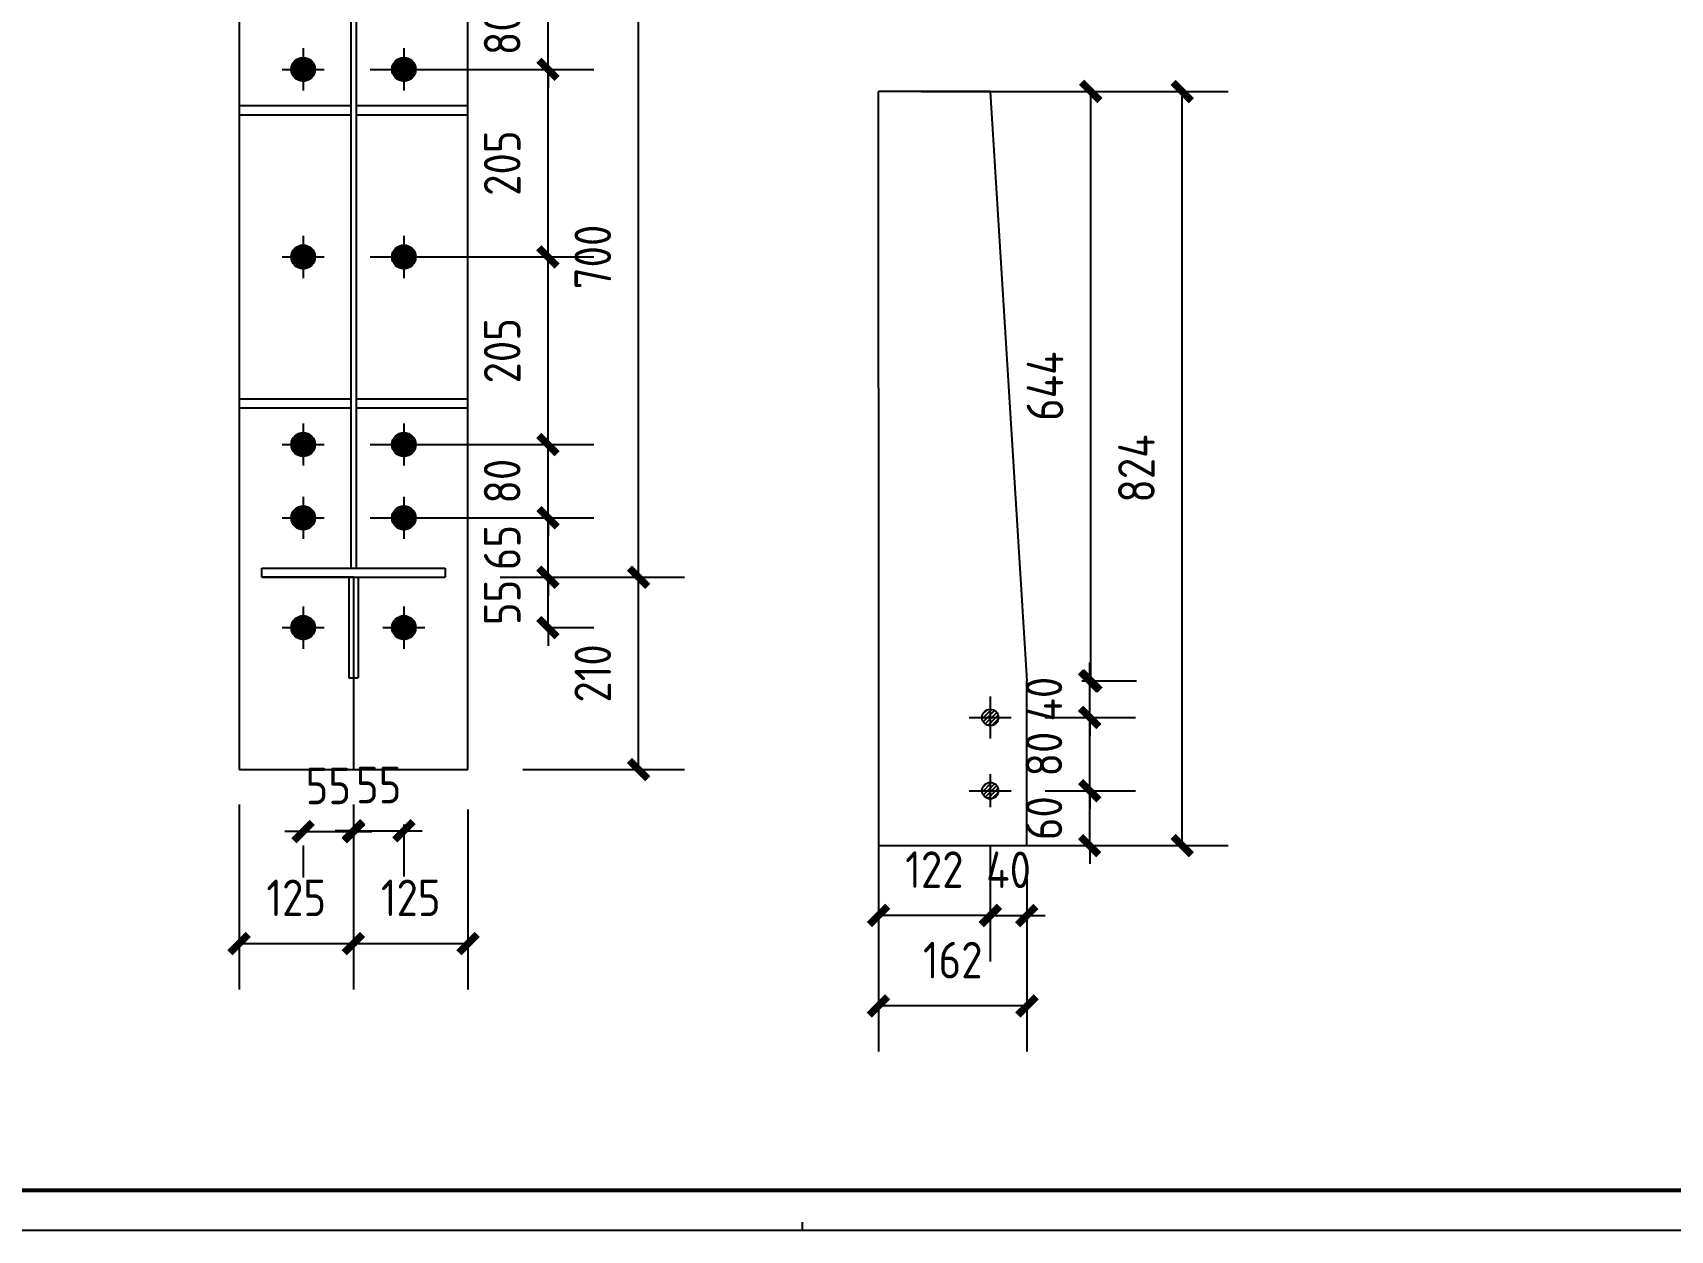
# Model space of a CAD drawing. Extents: x -9001 to 151288, y 75886 to 362543.
# Drawn here: x -202 to 8738, y 75886 to 82428 of the extents above; entities that cross this region are included whole.
import ezdxf
from ezdxf.enums import TextEntityAlignment as Align

# ---------------------------------------------------------------- set-up
doc = ezdxf.new("R2010")
doc.units = 0
doc.header["$LTSCALE"] = 1000
doc.header["$MEASUREMENT"] = 0
doc.layers.add('PUB_TITLE', color=4, linetype='Continuous')
doc.styles.get("Standard").update_dxf_attribs({"font": 'gbenor.shx', "bigfont": 'gbcbig.shx'})
doc.dimstyles.get("Standard").update_dxf_attribs({"dimscale": 100, "dimtxt": 1, "dimasz": 1, "dimexe": 2.5, "dimexo": 3, "dimgap": 1.5, "dimtad": 1, "dimdec": 0, "dimzin": 0, "dimdsep": 46, "dimtxsty": 'Standard', "dimblk": 'ARCHTICK', "dimcen": 0.09, "dimadec": 0, "dimazin": 0, "dimtfac": 1, "dimtdec": 0, "dimtix": 1, "dimtmove": 2, "dimatfit": 3, "dimfxl": 1, "dimtolj": 1, "dimtzin": 0, "dimarcsym": 0})

# ---------------------------------------------------------------- blocks, each defined once
blk = doc.blocks.new('$titleblk$00000167')
blk.add_line((-594.5, 0), (-594.5, 2))
blk.add_lwpolyline([(-1189, 0), (0, 0), (0, 841), (-1189, 841)], close=True)
at = {"const_width": 1}
blk.add_lwpolyline([(-1164, 10), (-10, 10), (-10, 831), (-1164, 831)], close=True, dxfattribs=at)
at = {"flags": 4}
for tag, p in [('(扩展图名)', (-62.12, 184.1)), ('图名', (-62.12, 180.13)), ('日期', (-62.12, 172.03)), ('图号', (-62.12, 163.99)), ('比例', (-62.12, 156)), ('子项', (-59.56, 82.07)), ('工程名称', (-59.24, 70.19)), ('设计号', (-36.91, 28.62))]:
    blk.add_attdef(tag, text='', height=3.5, dxfattribs=at).set_placement(p, align=Align.CENTER)
for tag, p in [('设计人', (-64.84, 148.13)), ('负责人', (-64.71, 140.27)), ('主持人', (-64.73, 132.26)), ('校对人', (-64.28, 124.4)), ('审核人', (-63.96, 116.15)), ('审定人', (-64.16, 107.95)), ('所长', (-64.16, 99.76))]:
    blk.add_attdef(tag, p, '', height=3.5)
blk = doc.blocks.new('_ArchTick')
at = {"color": 0, "linetype": 'ByBlock', "const_width": 0.4}
blk.add_lwpolyline([(-0.5, -0.5), (0.5, 0.5)], dxfattribs=at)
blk = doc.blocks.new('*D544')
at = {"color": 0, "lineweight": -2}
for p, q in [((924.5, 78212.3), (924.5, 77201.9)), ((1549.5, 78212.3), (1549.5, 77201.9)), ((924.5, 77451.9), (1549.5, 77451.9))]:
    blk.add_line(p, q, dxfattribs=at)
at = {"layer": 'Defpoints', "color": 0}
for p in [(924.5, 78512.3), (1549.5, 78512.3), (1549.5, 77451.9)]:
    blk.add_point(p, dxfattribs=at)
at = {"color": 0, "lineweight": -2, "xscale": 100, "yscale": 100, "zscale": 100, "rotation": 180}
blk.add_blockref('_ArchTick', (924.5, 77451.9), dxfattribs=at)
at = {"color": 0, "lineweight": -2, "xscale": 100, "yscale": 100, "zscale": 100}
blk.add_blockref('_ArchTick', (1549.5, 77451.9), dxfattribs=at)
at = {"color": 0, "insert": (1237, 77701.9), "char_height": 200, "attachment_point": 5}
blk.add_mtext('\\A1;125', dxfattribs=at)
blk = doc.blocks.new('*D545')
at = {"color": 0, "lineweight": -2}
for p, q in [((2174.5, 78183.7), (2174.5, 77201.9)), ((1549.5, 77751.9), (1549.5, 77701.9)), ((1549.5, 77451.9), (2174.5, 77451.9))]:
    blk.add_line(p, q, dxfattribs=at)
at = {"layer": 'Defpoints', "color": 0}
for p in [(2174.5, 78483.7), (1549.5, 77451.9), (2174.5, 77451.9)]:
    blk.add_point(p, dxfattribs=at)
at = {"color": 0, "lineweight": -2, "xscale": 100, "yscale": 100, "zscale": 100, "rotation": 180}
blk.add_blockref('_ArchTick', (1549.5, 77451.9), dxfattribs=at)
at = {"color": 0, "lineweight": -2, "xscale": 100, "yscale": 100, "zscale": 100}
blk.add_blockref('_ArchTick', (2174.5, 77451.9), dxfattribs=at)
at = {"color": 0, "insert": (1862, 77701.9), "char_height": 200, "attachment_point": 5}
blk.add_mtext('\\A1;125', dxfattribs=at)
blk = doc.blocks.new('*D542')
at = {"color": 0, "lineweight": -2}
for p, q in [((1274.5, 78063.4), (1174.5, 78063.4)), ((1274.5, 78063.4), (1549.5, 78063.4)), ((1549.5, 78063.4), (1649.5, 78063.4)), ((1274.5, 77988), (1274.5, 77813.4)), ((1549.5, 77982.3), (1549.5, 77813.4))]:
    blk.add_line(p, q, dxfattribs=at)
at = {"layer": 'Defpoints', "color": 0}
for p in [(1274.5, 78288), (1549.5, 78282.3), (1549.5, 78063.4)]:
    blk.add_point(p, dxfattribs=at)
at = {"color": 0, "lineweight": -2, "xscale": 100, "yscale": 100, "zscale": 100}
blk.add_blockref('_ArchTick', (1274.5, 78063.4), dxfattribs=at)
at = {"color": 0, "lineweight": -2, "xscale": 100, "yscale": 100, "zscale": 100, "rotation": 180}
blk.add_blockref('_ArchTick', (1549.5, 78063.4), dxfattribs=at)
at = {"color": 0, "insert": (1412, 78313.4), "char_height": 200, "attachment_point": 5}
blk.add_mtext('\\A1;55', dxfattribs=at)
blk = doc.blocks.new('*D546')
at = {"color": 0, "lineweight": -2}
for p, q in [((2611.3, 79452.9), (2611.3, 79552.9)), ((2349.5, 79452.9), (2861.3, 79452.9)), ((2611.3, 79177.9), (2611.3, 79452.9)), ((2599.1, 79177.9), (2861.3, 79177.9)), ((2611.3, 79177.9), (2611.3, 79077.9))]:
    blk.add_line(p, q, dxfattribs=at)
at = {"layer": 'Defpoints', "color": 0}
for p in [(2049.5, 79452.9), (2611.3, 79452.9), (2299.1, 79177.9)]:
    blk.add_point(p, dxfattribs=at)
at = {"color": 0, "lineweight": -2, "xscale": 100, "yscale": 100, "zscale": 100}
for p, rotation in [((2611.3, 79452.9), 270), ((2611.3, 79177.9), 90)]:
    blk.add_blockref('_ArchTick', p, dxfattribs=dict(at, rotation=rotation))
at = {"color": 0, "insert": (2361.3, 79315.4), "char_height": 200, "attachment_point": 5, "rotation": 90}
blk.add_mtext('\\A1;55', dxfattribs=at)
blk = doc.blocks.new('*D547')
at = {"color": 0, "lineweight": -2}
for p, q in [((2611.3, 79777.9), (2611.3, 79877.9)), ((1639.5, 79777.9), (2861.3, 79777.9)), ((2611.3, 79452.9), (2611.3, 79777.9)), ((2349.5, 79452.9), (2861.3, 79452.9)), ((2611.3, 79452.9), (2611.3, 79352.9))]:
    blk.add_line(p, q, dxfattribs=at)
at = {"layer": 'Defpoints', "color": 0}
for p in [(1339.5, 79777.9), (2611.3, 79777.9), (2049.5, 79452.9)]:
    blk.add_point(p, dxfattribs=at)
at = {"color": 0, "lineweight": -2, "xscale": 100, "yscale": 100, "zscale": 100}
for p, rotation in [((2611.3, 79777.9), 270), ((2611.3, 79452.9), 90)]:
    blk.add_blockref('_ArchTick', p, dxfattribs=dict(at, rotation=rotation))
at = {"color": 0, "insert": (2361.3, 79615.4), "char_height": 200, "attachment_point": 5, "rotation": 90}
blk.add_mtext('\\A1;65', dxfattribs=at)
blk = doc.blocks.new('*D548')
at = {"color": 0, "lineweight": -2}
for p, q in [((2611.3, 80177.9), (2611.3, 80277.9)), ((1639.5, 80177.9), (2861.3, 80177.9)), ((2611.3, 79777.9), (2611.3, 80177.9)), ((1639.5, 79777.9), (2861.3, 79777.9)), ((2611.3, 79777.9), (2611.3, 79677.9))]:
    blk.add_line(p, q, dxfattribs=at)
at = {"layer": 'Defpoints', "color": 0}
for p in [(1339.5, 80177.9), (2611.3, 80177.9), (1339.5, 79777.9)]:
    blk.add_point(p, dxfattribs=at)
at = {"color": 0, "lineweight": -2, "xscale": 100, "yscale": 100, "zscale": 100}
for p, rotation in [((2611.3, 80177.9), 270), ((2611.3, 79777.9), 90)]:
    blk.add_blockref('_ArchTick', p, dxfattribs=dict(at, rotation=rotation))
at = {"color": 0, "insert": (2361.3, 79977.9), "char_height": 200, "attachment_point": 5, "rotation": 90}
blk.add_mtext('\\A1;80', dxfattribs=at)
blk = doc.blocks.new('*D549')
at = {"color": 0, "lineweight": -2}
for p, q in [((1639.5, 81202.9), (2861.3, 81202.9)), ((2611.3, 80177.9), (2611.3, 81202.9)), ((1639.5, 80177.9), (2861.3, 80177.9))]:
    blk.add_line(p, q, dxfattribs=at)
at = {"layer": 'Defpoints', "color": 0}
for p in [(1339.5, 81202.9), (2611.3, 81202.9), (1339.5, 80177.9)]:
    blk.add_point(p, dxfattribs=at)
at = {"color": 0, "lineweight": -2, "xscale": 100, "yscale": 100, "zscale": 100}
for p, rotation in [((2611.3, 81202.9), 90), ((2611.3, 80177.9), 270)]:
    blk.add_blockref('_ArchTick', p, dxfattribs=dict(at, rotation=rotation))
at = {"color": 0, "insert": (2361.3, 80690.4), "char_height": 200, "attachment_point": 5, "rotation": 90}
blk.add_mtext('\\A1;205', dxfattribs=at)
blk = doc.blocks.new('*D550')
at = {"color": 0, "lineweight": -2}
for p, q in [((1639.5, 82227.9), (2861.3, 82227.9)), ((2611.3, 81202.9), (2611.3, 82227.9)), ((1639.5, 81202.9), (2861.3, 81202.9))]:
    blk.add_line(p, q, dxfattribs=at)
at = {"layer": 'Defpoints', "color": 0}
for p in [(1339.5, 82227.9), (2611.3, 82227.9), (1339.5, 81202.9)]:
    blk.add_point(p, dxfattribs=at)
at = {"color": 0, "lineweight": -2, "xscale": 100, "yscale": 100, "zscale": 100}
for p, rotation in [((2611.3, 82227.9), 90), ((2611.3, 81202.9), 270)]:
    blk.add_blockref('_ArchTick', p, dxfattribs=dict(at, rotation=rotation))
at = {"color": 0, "insert": (2361.3, 81715.4), "char_height": 200, "attachment_point": 5, "rotation": 90}
blk.add_mtext('\\A1;205', dxfattribs=at)
blk = doc.blocks.new('*D551')
at = {"color": 0, "lineweight": -2}
for p, q in [((2611.3, 82627.9), (2611.3, 82727.9)), ((1639.5, 82627.9), (2861.3, 82627.9)), ((2611.3, 82227.9), (2611.3, 82627.9)), ((1639.5, 82227.9), (2861.3, 82227.9)), ((2611.3, 82227.9), (2611.3, 82127.9))]:
    blk.add_line(p, q, dxfattribs=at)
at = {"layer": 'Defpoints', "color": 0}
for p in [(1339.5, 82627.9), (2611.3, 82627.9), (1339.5, 82227.9)]:
    blk.add_point(p, dxfattribs=at)
at = {"color": 0, "lineweight": -2, "xscale": 100, "yscale": 100, "zscale": 100}
for p, rotation in [((2611.3, 82627.9), 270), ((2611.3, 82227.9), 90)]:
    blk.add_blockref('_ArchTick', p, dxfattribs=dict(at, rotation=rotation))
at = {"color": 0, "insert": (2361.3, 82427.9), "char_height": 200, "attachment_point": 5, "rotation": 90}
blk.add_mtext('\\A1;80', dxfattribs=at)
blk = doc.blocks.new('*D543')
at = {"color": 0, "lineweight": -2}
for p, q in [((2474.5, 79452.9), (3355.8, 79452.9)), ((3105.8, 78402.9), (3105.8, 79452.9)), ((2474.5, 78402.9), (3355.8, 78402.9))]:
    blk.add_line(p, q, dxfattribs=at)
at = {"layer": 'Defpoints', "color": 0}
for p in [(2174.5, 79452.9), (3105.8, 79452.9), (2174.5, 78402.9)]:
    blk.add_point(p, dxfattribs=at)
at = {"color": 0, "lineweight": -2, "xscale": 100, "yscale": 100, "zscale": 100}
for p, rotation in [((3105.8, 79452.9), 90), ((3105.8, 78402.9), 270)]:
    blk.add_blockref('_ArchTick', p, dxfattribs=dict(at, rotation=rotation))
at = {"color": 0, "insert": (2855.8, 78927.9), "char_height": 200, "attachment_point": 5, "rotation": 90}
blk.add_mtext('\\A1;210', dxfattribs=at)
blk = doc.blocks.new('*D554')
at = {"color": 0, "lineweight": -2}
for p, q in [((2349.5, 82952.9), (3355.8, 82952.9)), ((3105.8, 79452.9), (3105.8, 82952.9)), ((2474.5, 79452.9), (3355.8, 79452.9))]:
    blk.add_line(p, q, dxfattribs=at)
at = {"layer": 'Defpoints', "color": 0}
for p in [(2049.5, 82952.9), (3105.8, 82952.9), (2174.5, 79452.9)]:
    blk.add_point(p, dxfattribs=at)
at = {"color": 0, "lineweight": -2, "xscale": 100, "yscale": 100, "zscale": 100}
for p, rotation in [((3105.8, 82952.9), 90), ((3105.8, 79452.9), 270)]:
    blk.add_blockref('_ArchTick', p, dxfattribs=dict(at, rotation=rotation))
at = {"color": 0, "insert": (2855.8, 81202.9), "char_height": 200, "attachment_point": 5, "rotation": 90}
blk.add_mtext('\\A1;700', dxfattribs=at)
blk = doc.blocks.new('*D556')
at = {"color": 0, "lineweight": -2}
for p, q in [((1549.5, 78068.4), (1449.5, 78068.4)), ((1549.5, 78102.9), (1549.5, 77818.4)), ((1549.5, 78068.4), (1824.3, 78068.4)), ((1824.3, 78102.9), (1824.3, 77818.4)), ((1824.3, 78068.4), (1924.3, 78068.4))]:
    blk.add_line(p, q, dxfattribs=at)
at = {"layer": 'Defpoints', "color": 0}
for p in [(1549.5, 78402.9), (1824.3, 78402.9), (1824.3, 78068.4)]:
    blk.add_point(p, dxfattribs=at)
at = {"color": 0, "lineweight": -2, "xscale": 100, "yscale": 100, "zscale": 100}
blk.add_blockref('_ArchTick', (1549.5, 78068.4), dxfattribs=at)
at = {"color": 0, "lineweight": -2, "xscale": 100, "yscale": 100, "zscale": 100, "rotation": 180}
blk.add_blockref('_ArchTick', (1824.3, 78068.4), dxfattribs=at)
at = {"color": 0, "insert": (1686.9, 78318.4), "char_height": 200, "attachment_point": 5}
blk.add_mtext('\\A1;55', dxfattribs=at)
blk = doc.blocks.new('*D557')
at = {"color": 0, "lineweight": -2}
for p, q in [((5025.8, 77826.1), (5025.8, 77354.8)), ((5225.8, 77805.4), (5225.8, 77354.8)), ((5025.8, 77604.8), (4925.8, 77604.8)), ((5025.8, 77604.8), (5225.8, 77604.8)), ((5225.8, 77604.8), (5325.8, 77604.8))]:
    blk.add_line(p, q, dxfattribs=at)
at = {"layer": 'Defpoints', "color": 0}
for p in [(5025.8, 78126.1), (5225.8, 78105.4), (5225.8, 77604.8)]:
    blk.add_point(p, dxfattribs=at)
at = {"color": 0, "lineweight": -2, "xscale": 100, "yscale": 100, "zscale": 100}
blk.add_blockref('_ArchTick', (5025.8, 77604.8), dxfattribs=at)
at = {"color": 0, "lineweight": -2, "xscale": 100, "yscale": 100, "zscale": 100, "rotation": 180}
blk.add_blockref('_ArchTick', (5225.8, 77604.8), dxfattribs=at)
at = {"color": 0, "insert": (5125.8, 77854.8), "char_height": 200, "attachment_point": 5}
blk.add_mtext('\\A1;40', dxfattribs=at)
blk = doc.blocks.new('*D559')
at = {"color": 0, "lineweight": -2}
for p, q in [((5568.7, 78287), (5568.7, 78387)), ((5325.8, 78287), (5818.7, 78287)), ((5568.7, 77987), (5568.7, 78287)), ((5342.7, 77987), (5818.7, 77987)), ((5568.7, 77987), (5568.7, 77887))]:
    blk.add_line(p, q, dxfattribs=at)
at = {"layer": 'Defpoints', "color": 0}
for p in [(5025.8, 78287), (5568.7, 78287), (5042.7, 77987)]:
    blk.add_point(p, dxfattribs=at)
at = {"color": 0, "lineweight": -2, "xscale": 100, "yscale": 100, "zscale": 100}
for p, rotation in [((5568.7, 78287), 270), ((5568.7, 77987), 90)]:
    blk.add_blockref('_ArchTick', p, dxfattribs=dict(at, rotation=rotation))
at = {"color": 0, "insert": (5318.7, 78137), "char_height": 200, "attachment_point": 5, "rotation": 90}
blk.add_mtext('\\A1;60', dxfattribs=at)
blk = doc.blocks.new('*D560')
at = {"color": 0, "lineweight": -2}
for p, q in [((5568.7, 78687), (5568.7, 78787)), ((5325.8, 78687), (5818.7, 78687)), ((5568.7, 78287), (5568.7, 78687)), ((5325.8, 78287), (5818.7, 78287)), ((5568.7, 78287), (5568.7, 78187))]:
    blk.add_line(p, q, dxfattribs=at)
at = {"layer": 'Defpoints', "color": 0}
for p in [(5025.8, 78687), (5568.7, 78687), (5025.8, 78287)]:
    blk.add_point(p, dxfattribs=at)
at = {"color": 0, "lineweight": -2, "xscale": 100, "yscale": 100, "zscale": 100}
for p, rotation in [((5568.7, 78687), 270), ((5568.7, 78287), 90)]:
    blk.add_blockref('_ArchTick', p, dxfattribs=dict(at, rotation=rotation))
at = {"color": 0, "insert": (5318.7, 78487), "char_height": 200, "attachment_point": 5, "rotation": 90}
blk.add_mtext('\\A1;80', dxfattribs=at)
blk = doc.blocks.new('*D558')
at = {"color": 0, "lineweight": -2}
for p, q in [((5568.7, 78887), (5568.7, 78987)), ((5525.8, 78887), (5818.7, 78887)), ((5568.7, 78687), (5568.7, 78887)), ((5325.8, 78687), (5818.7, 78687)), ((5568.7, 78687), (5568.7, 78587))]:
    blk.add_line(p, q, dxfattribs=at)
at = {"layer": 'Defpoints', "color": 0}
for p in [(5225.8, 78887), (5568.7, 78887), (5025.8, 78687)]:
    blk.add_point(p, dxfattribs=at)
at = {"color": 0, "lineweight": -2, "xscale": 100, "yscale": 100, "zscale": 100}
for p, rotation in [((5568.7, 78887), 270), ((5568.7, 78687), 90)]:
    blk.add_blockref('_ArchTick', p, dxfattribs=dict(at, rotation=rotation))
at = {"color": 0, "insert": (5318.7, 78787), "char_height": 200, "attachment_point": 5, "rotation": 90}
blk.add_mtext('\\A1;40', dxfattribs=at)
blk = doc.blocks.new('*D561')
at = {"color": 0, "lineweight": -2}
for p, q in [((4650.8, 82107), (6324.1, 82107)), ((6074.1, 77987), (6074.1, 82107)), ((4650.8, 77987), (6324.1, 77987))]:
    blk.add_line(p, q, dxfattribs=at)
at = {"layer": 'Defpoints', "color": 0}
for p in [(4350.8, 82107), (6074.1, 82107), (4350.8, 77987)]:
    blk.add_point(p, dxfattribs=at)
at = {"color": 0, "lineweight": -2, "xscale": 100, "yscale": 100, "zscale": 100}
for p, rotation in [((6074.1, 82107), 90), ((6074.1, 77987), 270)]:
    blk.add_blockref('_ArchTick', p, dxfattribs=dict(at, rotation=rotation))
at = {"color": 0, "insert": (5824.1, 80047), "char_height": 200, "attachment_point": 5, "rotation": 90}
blk.add_mtext('\\A1;824', dxfattribs=at)
blk = doc.blocks.new('*D562')
at = {"color": 0, "lineweight": -2}
for p, q in [((5525.8, 82107), (5825, 82107)), ((5575, 78887), (5575, 82107)), ((5525.8, 78887), (5825, 78887))]:
    blk.add_line(p, q, dxfattribs=at)
at = {"layer": 'Defpoints', "color": 0}
for p in [(5225.8, 82107), (5575, 82107), (5225.8, 78887)]:
    blk.add_point(p, dxfattribs=at)
at = {"color": 0, "lineweight": -2, "xscale": 100, "yscale": 100, "zscale": 100}
for p, rotation in [((5575, 82107), 90), ((5575, 78887), 270)]:
    blk.add_blockref('_ArchTick', p, dxfattribs=dict(at, rotation=rotation))
at = {"color": 0, "insert": (5325, 80497), "char_height": 200, "attachment_point": 5, "rotation": 90}
blk.add_mtext('\\A1;644', dxfattribs=at)
blk = doc.blocks.new('*D578')
at = {"color": 0, "lineweight": -2}
for p, q in [((4415.8, 77986.1), (4415.8, 77355.9)), ((5026, 77986.1), (5026, 77355.9)), ((5026, 77605.9), (4415.8, 77605.9))]:
    blk.add_line(p, q, dxfattribs=at)
at = {"layer": 'Defpoints', "color": 0}
for p in [(4415.8, 78286.1), (5026, 78286.1), (4415.8, 77605.9)]:
    blk.add_point(p, dxfattribs=at)
at = {"color": 0, "lineweight": -2, "xscale": 100, "yscale": 100, "zscale": 100, "rotation": 180}
blk.add_blockref('_ArchTick', (4415.8, 77605.9), dxfattribs=at)
at = {"color": 0, "lineweight": -2, "xscale": 100, "yscale": 100, "zscale": 100}
blk.add_blockref('_ArchTick', (5026, 77605.9), dxfattribs=at)
at = {"color": 0, "insert": (4720.9, 77855.9), "char_height": 200, "attachment_point": 5}
blk.add_mtext('\\A1;122', dxfattribs=at)
blk = doc.blocks.new('*D579')
at = {"color": 0, "lineweight": -2}
for p, q in [((4415.8, 77686.1), (4415.8, 76861.6)), ((5226.3, 77686.1), (5226.3, 76861.6)), ((5226.3, 77111.6), (4415.8, 77111.6))]:
    blk.add_line(p, q, dxfattribs=at)
at = {"layer": 'Defpoints', "color": 0}
for p in [(4415.8, 77986.1), (5226.3, 77986.1), (4415.8, 77111.6)]:
    blk.add_point(p, dxfattribs=at)
at = {"color": 0, "lineweight": -2, "xscale": 100, "yscale": 100, "zscale": 100, "rotation": 180}
blk.add_blockref('_ArchTick', (4415.8, 77111.6), dxfattribs=at)
at = {"color": 0, "lineweight": -2, "xscale": 100, "yscale": 100, "zscale": 100}
blk.add_blockref('_ArchTick', (5226.3, 77111.6), dxfattribs=at)
at = {"color": 0, "insert": (4821, 77361.6), "char_height": 200, "attachment_point": 5}
blk.add_mtext('\\A1;162', dxfattribs=at)

msp = doc.modelspace()

# ---------------------------------------------------------------- hatches: boundary and pattern name
h = msp.add_hatch()
h.set_pattern_fill('ANSI31', color=256, scale=2.5, style=0)
h.set_pattern_definition([(45, (-151217.235, -120718.3235), (-2.80633004, 2.80633004), [])])
h.paths.add_polyline_path([(1274.5, 82227.9), (1274.5, 82292.9, 0.414214), (1209.5, 82227.9)])
h.paths.add_polyline_path([(1209.5, 82227.9, 0.414214), (1274.5, 82162.9), (1274.5, 82227.9)])
h.paths.add_polyline_path([(1274.5, 82162.9, 0.414214), (1339.5, 82227.9), (1274.5, 82227.9)])
h.paths.add_polyline_path([(1274.5, 82227.9), (1339.5, 82227.9, 0.414214), (1274.5, 82292.9)])
h.paths.add_polyline_path([(1824.5, 82227.9), (1824.5, 82292.9, 0.414214), (1759.5, 82227.9)])
h.paths.add_polyline_path([(1759.5, 82227.9, 0.414214), (1824.5, 82162.9), (1824.5, 82227.9)])
h.paths.add_polyline_path([(1824.5, 82227.9), (1824.5, 82162.9, 0.414214), (1889.5, 82227.9)])
h.paths.add_polyline_path([(1889.5, 82227.9, 0.414214), (1824.5, 82292.9), (1824.5, 82227.9)])
h = msp.add_hatch()
h.set_pattern_fill('ANSI31', color=256, scale=2.5, style=0)
h.set_pattern_definition([(45, (-151217.235, -121743.3235), (-2.80633004, 2.80633004), [])])
h.paths.add_polyline_path([(1274.5, 81202.9), (1274.5, 81267.9, 0.414214), (1209.5, 81202.9)])
h.paths.add_polyline_path([(1209.5, 81202.9, 0.414214), (1274.5, 81137.9), (1274.5, 81202.9)])
h.paths.add_polyline_path([(1274.5, 81137.9, 0.414214), (1339.5, 81202.9), (1274.5, 81202.9)])
h.paths.add_polyline_path([(1274.5, 81202.9), (1339.5, 81202.9, 0.414214), (1274.5, 81267.9)])
h.paths.add_polyline_path([(1824.5, 81202.9), (1824.5, 81267.9, 0.414214), (1759.5, 81202.9)])
h.paths.add_polyline_path([(1759.5, 81202.9, 0.414214), (1824.5, 81137.9), (1824.5, 81202.9)])
h.paths.add_polyline_path([(1824.5, 81202.9), (1824.5, 81137.9, 0.414214), (1889.5, 81202.9)])
h.paths.add_polyline_path([(1889.5, 81202.9, 0.414214), (1824.5, 81267.9), (1824.5, 81202.9)])
h = msp.add_hatch()
h.set_pattern_fill('ANSI31', color=256, scale=2.5, style=0)
h.set_pattern_definition([(45, (-151217.235, -122768.3235), (-2.80633004, 2.80633004), [])])
h.paths.add_polyline_path([(1274.5, 80177.9), (1274.5, 80242.9, 0.414214), (1209.5, 80177.9)])
h.paths.add_polyline_path([(1209.5, 80177.9, 0.414214), (1274.5, 80112.9), (1274.5, 80177.9)])
h.paths.add_polyline_path([(1274.5, 80112.9, 0.414214), (1339.5, 80177.9), (1274.5, 80177.9)])
h.paths.add_polyline_path([(1274.5, 80177.9), (1339.5, 80177.9, 0.414214), (1274.5, 80242.9)])
h.paths.add_polyline_path([(1824.5, 80177.9), (1824.5, 80242.9, 0.414214), (1759.5, 80177.9)])
h.paths.add_polyline_path([(1759.5, 80177.9, 0.414214), (1824.5, 80112.9), (1824.5, 80177.9)])
h.paths.add_polyline_path([(1824.5, 80177.9), (1824.5, 80112.9, 0.414214), (1889.5, 80177.9)])
h.paths.add_polyline_path([(1889.5, 80177.9, 0.414214), (1824.5, 80242.9), (1824.5, 80177.9)])
h = msp.add_hatch()
h.set_pattern_fill('ANSI31', color=256, scale=2.5, style=0)
h.set_pattern_definition([(45, (-151217.235, -123168.3235), (-2.80633004, 2.80633004), [])])
h.paths.add_polyline_path([(1274.5, 79777.9), (1274.5, 79842.9, 0.414214), (1209.5, 79777.9)])
h.paths.add_polyline_path([(1209.5, 79777.9, 0.414214), (1274.5, 79712.9), (1274.5, 79777.9)])
h.paths.add_polyline_path([(1274.5, 79712.9, 0.414214), (1339.5, 79777.9), (1274.5, 79777.9)])
h.paths.add_polyline_path([(1274.5, 79777.9), (1339.5, 79777.9, 0.414214), (1274.5, 79842.9)])
h.paths.add_polyline_path([(1824.5, 79777.9), (1824.5, 79842.9, 0.414214), (1759.5, 79777.9)])
h.paths.add_polyline_path([(1759.5, 79777.9, 0.414214), (1824.5, 79712.9), (1824.5, 79777.9)])
h.paths.add_polyline_path([(1824.5, 79777.9), (1824.5, 79712.9, 0.414214), (1889.5, 79777.9)])
h.paths.add_polyline_path([(1889.5, 79777.9, 0.414214), (1824.5, 79842.9), (1824.5, 79777.9)])
h = msp.add_hatch()
h.set_pattern_fill('ANSI31', color=256, scale=2.5, style=0)
h.set_pattern_definition([(45, (-151217.235, -123768.3235), (-2.80633004, 2.80633004), [])])
h.paths.add_polyline_path([(1274.5, 79177.9), (1274.5, 79242.9, 0.414214), (1209.5, 79177.9)])
h.paths.add_polyline_path([(1209.5, 79177.9, 0.414214), (1274.5, 79112.9), (1274.5, 79177.9)])
h.paths.add_polyline_path([(1274.5, 79112.9, 0.414214), (1339.5, 79177.9), (1274.5, 79177.9)])
h.paths.add_polyline_path([(1274.5, 79177.9), (1339.5, 79177.9, 0.414214), (1274.5, 79242.9)])
h.paths.add_polyline_path([(1824.5, 79177.9), (1824.5, 79242.9, 0.414214), (1759.5, 79177.9)])
h.paths.add_polyline_path([(1759.5, 79177.9, 0.414214), (1824.5, 79112.9), (1824.5, 79177.9)])
h.paths.add_polyline_path([(1824.5, 79177.9), (1824.5, 79112.9, 0.414214), (1889.5, 79177.9)])
h.paths.add_polyline_path([(1889.5, 79177.9, 0.414214), (1824.5, 79242.9), (1824.5, 79177.9)])
h = msp.add_hatch()
h.set_pattern_fill('ANSI31', color=256, scale=10, style=0)
h.set_pattern_definition([(45, (-162929.53, -111277.429), (-11.2253202, 11.2253202), [])])
edge = h.paths.add_edge_path()
edge.add_arc((5025.8, 78687), 45, 180, 270)
edge.add_line((5025.8, 78642), (5025.8, 78687))
edge.add_line((5025.8, 78687), (4980.8, 78687))
edge = h.paths.add_edge_path()
edge.add_arc((5025.8, 78687), 45, 270, 360)
edge.add_line((5070.8, 78687), (5025.8, 78687))
edge.add_line((5025.8, 78687), (5025.8, 78642))
edge = h.paths.add_edge_path()
edge.add_arc((5025.8, 78687), 45, 0, 90)
edge.add_line((5025.8, 78732), (5025.8, 78687))
edge.add_line((5025.8, 78687), (5070.8, 78687))
edge = h.paths.add_edge_path()
edge.add_arc((5025.8, 78687), 45, 90, 180)
edge.add_line((4980.8, 78687), (5025.8, 78687))
edge.add_line((5025.8, 78687), (5025.8, 78732))
h = msp.add_hatch()
h.set_pattern_fill('ANSI31', color=256, scale=10, style=0)
h.set_pattern_definition([(45, (-162929.53, -111677.429), (-11.2253202, 11.2253202), [])])
edge = h.paths.add_edge_path()
edge.add_arc((5025.8, 78287), 45, 180, 270)
edge.add_line((5025.8, 78242), (5025.8, 78287))
edge.add_line((5025.8, 78287), (4980.8, 78287))
edge = h.paths.add_edge_path()
edge.add_arc((5025.8, 78287), 45, 270, 360)
edge.add_line((5070.8, 78287), (5025.8, 78287))
edge.add_line((5025.8, 78287), (5025.8, 78242))
edge = h.paths.add_edge_path()
edge.add_arc((5025.8, 78287), 45, 0, 90)
edge.add_line((5025.8, 78332), (5025.8, 78287))
edge.add_line((5025.8, 78287), (5070.8, 78287))
edge = h.paths.add_edge_path()
edge.add_arc((5025.8, 78287), 45, 90, 180)
edge.add_line((4980.8, 78287), (5025.8, 78287))
edge.add_line((5025.8, 78287), (5025.8, 78332))

# ---------------------------------------------------------------- linework, layer by layer
for p, q in [((924.5, 83502.9), (924.5, 78402.9)), ((2174.5, 78402.9), (2174.5, 83502.9)), ((1534.5, 82902.9), (1534.5, 79502.9)), ((1564.5, 82902.9), (1564.5, 79502.9)), ((1274.5, 82342.9), (1274.5, 82112.9)), ((1824.5, 82342.9), (1824.5, 82112.9)), ((1274.5, 82292.9), (1274.5, 82162.9)), ((1824.5, 82292.9), (1824.5, 82162.9)), ((1159.5, 82227.9), (1389.5, 82227.9)), ((1209.5, 82227.9), (1339.5, 82227.9)), ((1709.5, 82227.9), (1939.5, 82227.9)), ((1759.5, 82227.9), (1889.5, 82227.9)), ((5025.8, 82107), (4415.8, 82107)), ((4415.8, 80487), (4415.8, 82107)), ((5025.8, 82107), (5225.8, 78887)), ((1534.5, 82027.9), (924.5, 82027.9)), ((2174.5, 82027.9), (1564.5, 82027.9)), ((1534.5, 81977.9), (924.5, 81977.9)), ((2174.5, 81977.9), (1564.5, 81977.9)), ((1274.5, 81317.9), (1274.5, 81087.9)), ((1274.5, 81267.9), (1274.5, 81137.9)), ((1824.5, 81317.9), (1824.5, 81087.9)), ((1824.5, 81267.9), (1824.5, 81137.9)), ((1159.5, 81202.9), (1389.5, 81202.9)), ((1209.5, 81202.9), (1339.5, 81202.9)), ((1709.5, 81202.9), (1939.5, 81202.9)), ((1759.5, 81202.9), (1889.5, 81202.9)), ((4415.8, 80487), (4415.8, 77987)), ((924.5, 80427.9), (1534.5, 80427.9)), ((924.5, 80377.9), (1534.5, 80377.9)), ((1564.5, 80427.9), (2174.5, 80427.9)), ((1564.5, 80377.9), (2174.5, 80377.9)), ((1274.5, 80292.9), (1274.5, 80062.9)), ((1824.5, 80292.9), (1824.5, 80062.9)), ((1274.5, 80242.9), (1274.5, 80112.9)), ((1824.5, 80242.9), (1824.5, 80112.9)), ((1159.5, 80177.9), (1389.5, 80177.9)), ((1209.5, 80177.9), (1339.5, 80177.9)), ((1709.5, 80177.9), (1939.5, 80177.9)), ((1759.5, 80177.9), (1889.5, 80177.9)), ((1274.5, 79892.9), (1274.5, 79662.9)), ((1274.5, 79842.9), (1274.5, 79712.9)), ((1824.5, 79892.9), (1824.5, 79662.9)), ((1824.5, 79842.9), (1824.5, 79712.9)), ((1159.5, 79777.9), (1389.5, 79777.9)), ((1209.5, 79777.9), (1339.5, 79777.9)), ((1709.5, 79777.9), (1939.5, 79777.9)), ((1759.5, 79777.9), (1889.5, 79777.9)), ((1049.5, 79502.9), (2049.5, 79502.9)), ((1049.5, 79452.9), (1049.5, 79502.9)), ((1049.5, 79502.9), (1524.5, 79502.9)), ((1549.5, 79502.9), (2049.5, 79502.9)), ((2049.5, 79502.9), (2049.5, 79452.9)), ((1049.5, 79452.9), (2049.5, 79452.9)), ((1549.5, 79452.9), (1049.5, 79452.9)), ((1524.5, 79452.9), (1524.5, 78902.9)), ((1524.5, 79452.9), (1524.5, 78902.9)), ((1549.5, 79452.9), (1549.5, 78402.9)), ((1574.5, 79452.9), (1574.5, 78902.9)), ((1274.5, 79292.9), (1274.5, 79062.9)), ((1824.5, 79292.9), (1824.5, 79062.9)), ((1159.5, 79177.9), (1389.5, 79177.9)), ((1209.5, 79177.9), (1339.5, 79177.9)), ((1709.5, 79177.9), (1939.5, 79177.9)), ((1759.5, 79177.9), (1889.5, 79177.9)), ((1524.5, 78902.9), (1574.5, 78902.9)), ((5225.8, 77987), (5225.8, 78887)), ((5025.8, 78802), (5025.8, 78572)), ((5025.8, 78777), (5025.8, 78597)), ((5025.8, 78777), (5025.8, 78597)), ((4910.8, 78687), (5140.8, 78687)), ((4935.8, 78687), (5115.8, 78687)), ((924.5, 78402.9), (2174.5, 78402.9)), ((5025.8, 78377), (5025.8, 78197)), ((5025.8, 78377), (5025.8, 78197)), ((4910.8, 78287), (5140.8, 78287)), ((4415.8, 77987), (5225.8, 77987))]:
    msp.add_line(p, q)
for centre, radius in [((1274.5, 82227.9), 65), ((1824.5, 82227.9), 65), ((1274.5, 81202.9), 65), ((1824.5, 81202.9), 65), ((1274.5, 80177.9), 65), ((1824.5, 80177.9), 65), ((1274.5, 79777.9), 65), ((1824.5, 79777.9), 65), ((1274.5, 79177.9), 65), ((1824.5, 79177.9), 65), ((5025.8, 78687), 45), ((5025.8, 78287), 45)]:
    msp.add_circle(centre, radius)

# ---------------------------------------------------------------- block references
at = {"layer": 'PUB_TITLE', "xscale": 21.86999999999534, "yscale": 21.86999999999898, "zscale": 21.87}
msp.add_blockref('$titleblk$00000167', (17002.9, 75885.8), dxfattribs=at)

# ---------------------------------------------------------------- dimensions: what is measured, and where the dimension line sits
for base, p1, p2, override, picture, middle in [((3105.8, 82952.9), (2174.5, 79452.9), (2049.5, 82952.9), {"dimtxt": 2, "dimasz": 1, "dimlfac": 0.2}, '*D554', (2855.8, 81202.9)), ((2611.3, 82627.9), (1339.5, 82227.9), (1339.5, 82627.9), {"dimtxt": 2, "dimasz": 1, "dimlfac": 0.2}, '*D551', (2361.3, 82427.9)), ((2611.3, 82227.9), (1339.5, 81202.9), (1339.5, 82227.9), {"dimtxt": 2, "dimasz": 1, "dimlfac": 0.2}, '*D550', (2361.3, 81715.4)), ((6074.1, 82107), (4350.8, 77987), (4350.8, 82107), {"dimtxt": 2, "dimlfac": 0.2}, '*D561', (5824.1, 80047)), ((5575, 82107), (5225.8, 78887), (5225.8, 82107), {"dimtxt": 2, "dimlfac": 0.2}, '*D562', (5325, 80497)), ((2611.3, 81202.9), (1339.5, 80177.9), (1339.5, 81202.9), {"dimtxt": 2, "dimasz": 1, "dimlfac": 0.2}, '*D549', (2361.3, 80690.4)), ((2611.3, 80177.9), (1339.5, 79777.9), (1339.5, 80177.9), {"dimtxt": 2, "dimasz": 1, "dimlfac": 0.2}, '*D548', (2361.3, 79977.9)), ((2611.3, 79777.9), (2049.5, 79452.9), (1339.5, 79777.9), {"dimtxt": 2, "dimasz": 1, "dimlfac": 0.2}, '*D547', (2361.3, 79615.4)), ((2611.3, 79452.9), (2299.1, 79177.9), (2049.5, 79452.9), {"dimtxt": 2, "dimasz": 1, "dimlfac": 0.2}, '*D546', (2361.3, 79315.4)), ((3105.8, 79452.9), (2174.5, 78402.9), (2174.5, 79452.9), {"dimtxt": 2, "dimasz": 1, "dimlfac": 0.2}, '*D543', (2855.8, 78927.9)), ((5568.7, 78887), (5025.8, 78687), (5225.8, 78887), {"dimtxt": 2, "dimasz": 1, "dimlfac": 0.2}, '*D558', (5318.7, 78787)), ((5568.7, 78687), (5025.8, 78287), (5025.8, 78687), {"dimtxt": 2, "dimasz": 1, "dimlfac": 0.2}, '*D560', (5318.7, 78487)), ((5568.7, 78287), (5042.7, 77987), (5025.8, 78287), {"dimtxt": 2, "dimasz": 1, "dimlfac": 0.2}, '*D559', (5318.7, 78137))]:
    dim = msp.add_linear_dim(base=base, p1=p1, p2=p2, angle=90, dimstyle='Standard', override=override)
    dim.commit()
    dim.dimension.update_dxf_attribs({"geometry": picture, "text_midpoint": middle})
for base, p1, p2, override, picture, middle in [((1549.5, 77451.9), (924.5, 78512.3), (1549.5, 78512.3), {"dimtxt": 2, "dimasz": 1, "dimlfac": 0.2}, '*D544', (1237, 77701.9)), ((1549.5, 78063.4), (1274.5, 78288), (1549.5, 78282.3), {"dimtxt": 2, "dimasz": 1, "dimlfac": 0.2}, '*D542', (1412, 78313.4)), ((1824.3, 78068.4), (1549.5, 78402.9), (1824.3, 78402.9), {"dimtxt": 2, "dimasz": 1, "dimlfac": 0.2}, '*D556', (1686.9, 78318.4)), ((2174.5, 77451.9), (1549.5, 77451.9), (2174.5, 78483.7), {"dimtxt": 2, "dimasz": 1, "dimlfac": 0.2}, '*D545', (1862, 77701.9)), ((4415.8, 77605.9), (5026, 78286.1), (4415.8, 78286.1), {"dimtxt": 2, "dimlfac": 0.2}, '*D578', (4720.9, 77855.9)), ((5225.8, 77604.8), (5025.8, 78126.1), (5225.8, 78105.4), {"dimtxt": 2, "dimasz": 1, "dimlfac": 0.2}, '*D557', (5125.8, 77854.8)), ((4415.8, 77111.6), (5226.3, 77986.1), (4415.8, 77986.1), {"dimtxt": 2, "dimlfac": 0.2}, '*D579', (4821, 77361.6))]:
    dim = msp.add_linear_dim(base=base, p1=p1, p2=p2, dimstyle='Standard', override=override)
    dim.commit()
    dim.dimension.update_dxf_attribs({"geometry": picture, "text_midpoint": middle})

doc.saveas('drawing.dxf')
